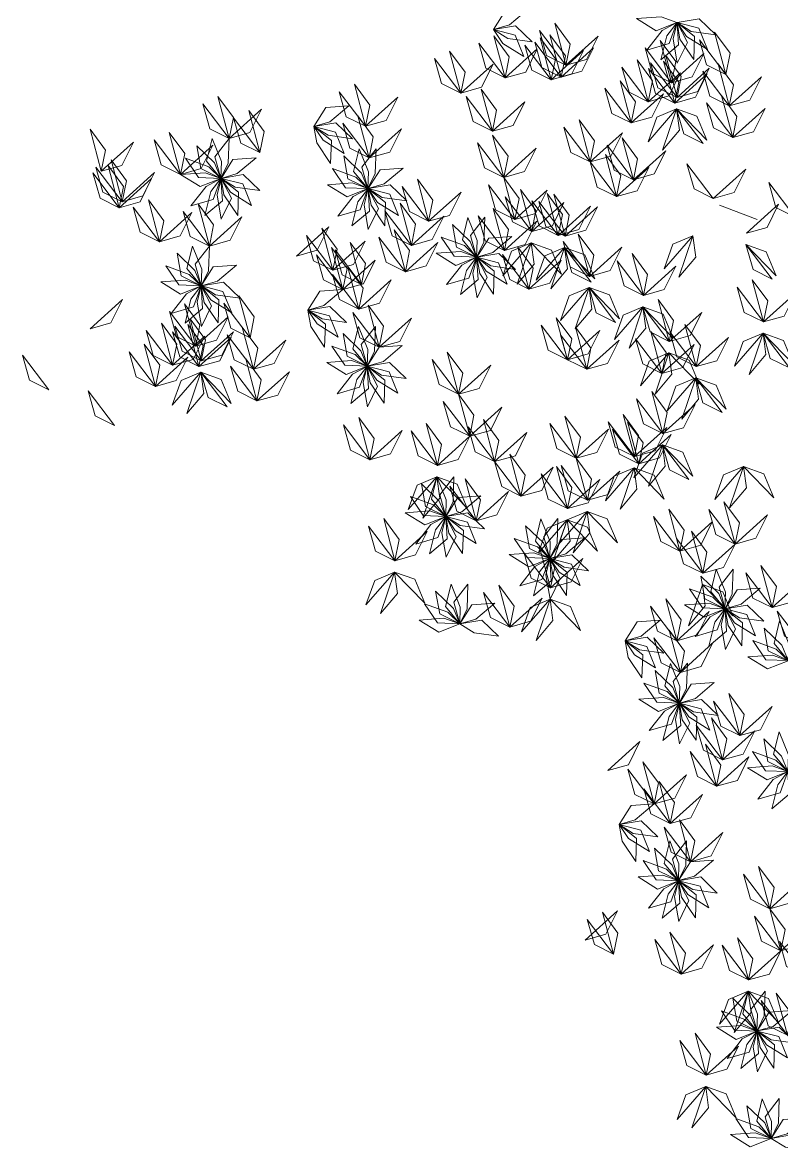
# Model space of a CAD drawing. Header units: inches. Extents: x 4350 to 28384, y -6772 to 993.
# Drawn here: x 18962.1 to 19066.7, y -921.8 to -766.5 of the extents above; entities that cross this region are included whole.
import ezdxf

# ---------------------------------------------------------------- set-up
doc = ezdxf.new("R2010")
doc.units = ezdxf.units.IN
doc.header["$MEASUREMENT"] = 0
doc.layers.add('ARREDAMENTO', color=2, linetype='Continuous', lineweight=18)

# ---------------------------------------------------------------- blocks, each defined once
blk = doc.blocks.new('jacaranda')
at = {"layer": 'ARREDAMENTO', "linetype": 'Continuous'}
blk.add_line((14143.35, 19385.5), (14138.17, 19383.51), dxfattribs=at)
at = {"layer": 'ARREDAMENTO', "lineweight": 0}
for points in [[(14169.67, 19412.52), (14172.28, 19410.33), (14174.49, 19409.68), (14172.84, 19412.29), (14169.67, 19412.52)], [(14143.88, 19408.96), (14147.25, 19409.43), (14149.21, 19410.65), (14146.17, 19411.16), (14143.88, 19408.96)], [(14145.03, 19406.93), (14147.92, 19408.74), (14149.21, 19410.65), (14146.23, 19409.88), (14145.03, 19406.93)], [(14146.9, 19405.55), (14148.81, 19408.37), (14149.22, 19410.64), (14146.8, 19408.73), (14146.9, 19405.55)], [(14149.18, 19405.04), (14149.77, 19408.4), (14149.22, 19410.64), (14147.79, 19407.91), (14149.18, 19405.04)], [(14151.46, 19405.51), (14150.64, 19408.82), (14149.22, 19410.64), (14149.03, 19407.56), (14151.46, 19405.51)], [(14154.8, 19411.19), (14151.4, 19411.43), (14149.23, 19410.64), (14152.1, 19409.51), (14154.8, 19411.19)], [(14153.36, 19406.86), (14151.26, 19409.55), (14149.23, 19410.64), (14150.3, 19407.75), (14153.36, 19406.86)], [(14164.52, 19404.76), (14163.94, 19407.67), (14166.06, 19410.56), (14164.52, 19404.76)], [(14169.15, 19407.99), (14172.53, 19408.46), (14174.49, 19409.68), (14171.45, 19410.19), (14169.15, 19407.99)], [(14142.5, 19403.51), (14141.92, 19406.41), (14144.05, 19409.3), (14142.5, 19403.51)], [(14164.52, 19404.76), (14161.67, 19405.57), (14160.07, 19408.78), (14164.52, 19404.76)], [(14164.52, 19404.76), (14167.18, 19406.09), (14168.15, 19409.54), (14164.52, 19404.76)], [(14165.18, 19403.14), (14164.59, 19406.05), (14166.72, 19408.94), (14165.18, 19403.14)], [(14166.55, 19402.76), (14165.96, 19405.66), (14168.09, 19408.55), (14166.55, 19402.76)], [(14170.3, 19405.96), (14173.19, 19407.77), (14174.49, 19409.67), (14171.5, 19408.91), (14170.3, 19405.96)], [(14172.91, 19403.02), (14172.33, 19405.93), (14174.45, 19408.82), (14172.91, 19403.02)], [(14142.5, 19403.51), (14145.16, 19404.83), (14146.13, 19408.28), (14142.5, 19403.51)], [(14149.98, 19402.36), (14149.4, 19405.27), (14151.52, 19408.16), (14149.98, 19402.36)], [(14149.98, 19402.36), (14152.64, 19403.68), (14153.61, 19407.14), (14149.98, 19402.36)], [(14165.18, 19403.14), (14162.33, 19403.95), (14160.73, 19407.16), (14165.18, 19403.14)], [(14165.18, 19403.14), (14167.83, 19404.46), (14168.81, 19407.92), (14165.18, 19403.14)], [(14166.55, 19402.76), (14169.2, 19404.08), (14170.18, 19407.53), (14166.55, 19402.76)], [(14172.91, 19403.02), (14170.06, 19403.83), (14168.46, 19407.04), (14172.91, 19403.02)], [(14172.91, 19403.02), (14175.57, 19404.34), (14176.54, 19407.8), (14172.91, 19403.02)], [(14149.98, 19402.36), (14147.13, 19403.17), (14145.53, 19406.38), (14149.98, 19402.36)], [(14149.22, 19400.32), (14148.63, 19403.23), (14150.76, 19406.12), (14149.22, 19400.32)], [(14149.54, 19399.54), (14148.95, 19402.45), (14151.08, 19405.34), (14149.54, 19399.54)], [(14153.18, 19399.72), (14152.59, 19402.63), (14154.72, 19405.52), (14153.18, 19399.72)], [(14166.55, 19402.76), (14163.69, 19403.56), (14162.09, 19406.78), (14166.55, 19402.76)], [(14178.99, 19400.92), (14178.41, 19403.82), (14180.54, 19406.71), (14178.99, 19400.92)], [(14178.99, 19400.92), (14181.65, 19402.24), (14182.62, 19405.69), (14178.99, 19400.92)], [(14142.02, 19399.16), (14141.44, 19402.06), (14143.57, 19404.95), (14142.02, 19399.16)], [(14142.02, 19399.16), (14144.68, 19400.48), (14145.65, 19403.93), (14142.02, 19399.16)], [(14149.22, 19400.32), (14146.37, 19401.13), (14144.77, 19404.34), (14149.22, 19400.32)], [(14149.22, 19400.32), (14151.87, 19401.64), (14152.85, 19405.09), (14149.22, 19400.32)], [(14149.54, 19399.54), (14152.19, 19400.86), (14153.17, 19404.32), (14149.54, 19399.54)], [(14153.18, 19399.72), (14155.83, 19401.04), (14156.81, 19404.5), (14153.18, 19399.72)], [(14178.99, 19400.92), (14176.14, 19401.72), (14174.54, 19404.93), (14178.99, 19400.92)], [(14142.02, 19399.16), (14139.17, 19399.96), (14137.57, 19403.18), (14142.02, 19399.16)], [(14149.54, 19399.54), (14146.68, 19400.35), (14145.08, 19403.56), (14149.54, 19399.54)], [(14153.18, 19399.72), (14150.33, 19400.53), (14148.73, 19403.74), (14153.18, 19399.72)], [(14155.53, 19396.81), (14154.95, 19399.72), (14157.07, 19402.61), (14155.53, 19396.81)], [(14155.53, 19396.81), (14152.68, 19397.62), (14151.08, 19400.83), (14155.53, 19396.81)], [(14155.53, 19396.81), (14158.19, 19398.13), (14159.16, 19401.59), (14155.53, 19396.81)], [(14174.65, 19395.68), (14174.07, 19398.58), (14176.2, 19401.47), (14174.65, 19395.68)], [(14192.12, 19396.35), (14191.53, 19399.25), (14193.66, 19402.14), (14192.12, 19396.35)], [(14192.12, 19396.35), (14194.77, 19397.67), (14195.75, 19401.12), (14192.12, 19396.35)], [(14141.55, 19394.8), (14140.96, 19397.71), (14143.09, 19400.6), (14141.55, 19394.8)], [(14141.55, 19394.8), (14144.2, 19396.13), (14145.18, 19399.58), (14141.55, 19394.8)], [(14174.65, 19395.68), (14171.8, 19396.48), (14170.2, 19399.7), (14174.65, 19395.68)], [(14174.65, 19395.68), (14177.31, 19397), (14178.28, 19400.45), (14174.65, 19395.68)], [(14192.12, 19396.35), (14189.27, 19397.15), (14187.67, 19400.37), (14192.12, 19396.35)], [(14194.42, 19399.17), (14197.03, 19396.98), (14199.24, 19396.34), (14197.59, 19398.94), (14194.42, 19399.17)], [(14210.92, 19394.67), (14210.33, 19397.58), (14212.46, 19400.47), (14210.92, 19394.67)], [(14210.92, 19394.67), (14213.57, 19395.99), (14214.55, 19399.44), (14210.92, 19394.67)], [(14141.55, 19394.8), (14138.69, 19395.61), (14137.09, 19398.82), (14141.55, 19394.8)], [(14149.27, 19398.75), (14146.48, 19397.76), (14145.1, 19394.45), (14149.27, 19398.75)], [(14145.64, 19393.98), (14148.29, 19395.3), (14149.27, 19398.75), (14145.64, 19393.98)], [(14149.27, 19398.75), (14148.88, 19395.81), (14151.2, 19393.07), (14149.27, 19398.75)], [(14149.27, 19398.75), (14152.01, 19397.61), (14153.21, 19394.23), (14149.27, 19398.75)], [(14191.64, 19392), (14191.06, 19394.9), (14193.18, 19397.79), (14191.64, 19392)], [(14206.67, 19392.73), (14206.08, 19395.63), (14208.21, 19398.52), (14206.67, 19392.73)], [(14210.92, 19394.67), (14208.06, 19395.48), (14206.46, 19398.69), (14210.92, 19394.67)], [(14161.18, 19391.44), (14160.6, 19394.34), (14162.72, 19397.23), (14161.18, 19391.44)], [(14161.18, 19391.44), (14163.83, 19392.76), (14164.81, 19396.21), (14161.18, 19391.44)], [(14191.64, 19392), (14188.79, 19392.8), (14187.19, 19396.01), (14191.64, 19392)], [(14191.64, 19392), (14194.29, 19393.32), (14195.27, 19396.77), (14191.64, 19392)], [(14193.9, 19394.64), (14197.28, 19395.12), (14199.24, 19396.33), (14196.2, 19396.85), (14193.9, 19394.64)], [(14195.05, 19392.62), (14197.94, 19394.42), (14199.24, 19396.33), (14196.25, 19395.56), (14195.05, 19392.62)], [(14196.93, 19391.23), (14198.83, 19394.06), (14199.24, 19396.33), (14196.82, 19394.41), (14196.93, 19391.23)], [(14206.67, 19392.73), (14209.32, 19394.05), (14210.3, 19397.5), (14206.67, 19392.73)], [(14155.23, 19388.97), (14154.65, 19391.88), (14156.78, 19394.77), (14155.23, 19388.97)], [(14161.18, 19391.44), (14158.33, 19392.24), (14156.73, 19395.46), (14161.18, 19391.44)], [(14173.09, 19389.31), (14172.5, 19392.22), (14174.63, 19395.11), (14173.09, 19389.31)], [(14210.92, 19394.67), (14211.04, 19391.26), (14212.04, 19389.19), (14212.87, 19392.16), (14210.92, 19394.67)], [(14213.25, 19394.65), (14211.97, 19391.49), (14212.04, 19389.18), (14214.01, 19391.56), (14213.25, 19394.65)], [(14217.62, 19389.72), (14217.03, 19392.62), (14219.16, 19395.51), (14217.62, 19389.72)], [(14217.62, 19389.72), (14220.27, 19391.04), (14221.25, 19394.49), (14217.62, 19389.72)], [(14228.52, 19390.15), (14227.93, 19393.06), (14230.06, 19395.95), (14228.52, 19390.15)], [(14155.23, 19388.97), (14152.38, 19389.78), (14150.78, 19392.99), (14155.23, 19388.97)], [(14155.23, 19388.97), (14157.89, 19390.29), (14158.86, 19393.75), (14155.23, 19388.97)], [(14173.09, 19389.31), (14170.23, 19390.12), (14168.63, 19393.33), (14173.09, 19389.31)], [(14173.09, 19389.31), (14175.74, 19390.63), (14176.72, 19394.09), (14173.09, 19389.31)], [(14190.66, 19393.25), (14190.78, 19389.84), (14191.79, 19387.77), (14192.62, 19390.74), (14190.66, 19393.25)], [(14192.99, 19393.23), (14191.72, 19390.07), (14191.79, 19387.77), (14193.76, 19390.14), (14192.99, 19393.23)], [(14215.37, 19393.68), (14212.92, 19391.32), (14212.04, 19389.18), (14214.81, 19390.55), (14215.37, 19393.68)], [(14217.62, 19389.72), (14214.76, 19390.52), (14213.16, 19393.74), (14217.62, 19389.72)], [(14228.52, 19390.15), (14225.67, 19390.96), (14224.07, 19394.17), (14228.52, 19390.15)], [(14157.55, 19386.66), (14156.96, 19389.57), (14159.09, 19392.46), (14157.55, 19386.66)], [(14157.55, 19386.66), (14160.2, 19387.98), (14161.18, 19391.44), (14157.55, 19386.66)], [(14195.12, 19392.27), (14192.66, 19389.9), (14191.79, 19387.76), (14194.56, 19389.13), (14195.12, 19392.27)], [(14207.21, 19392.02), (14209.82, 19389.83), (14212.03, 19389.18), (14210.38, 19391.79), (14207.21, 19392.02)], [(14216.91, 19391.94), (14213.71, 19390.77), (14212.05, 19389.18), (14215.13, 19389.31), (14216.91, 19391.94)], [(14225.63, 19385.95), (14225.05, 19388.85), (14227.18, 19391.74), (14225.63, 19385.95)], [(14144.22, 19386.42), (14141.36, 19387.22), (14139.76, 19390.44), (14144.22, 19386.42)], [(14144.22, 19386.42), (14146.87, 19387.74), (14147.85, 19391.19), (14144.22, 19386.42)], [(14157.55, 19386.66), (14154.7, 19387.47), (14153.1, 19390.68), (14157.55, 19386.66)], [(14186.95, 19390.6), (14189.56, 19388.41), (14191.78, 19387.77), (14190.13, 19390.37), (14186.95, 19390.6)], [(14196.66, 19390.52), (14193.46, 19389.36), (14191.79, 19387.76), (14194.88, 19387.89), (14196.66, 19390.52)], [(14217.62, 19389.72), (14214.22, 19389.96), (14212.05, 19389.17), (14214.91, 19388.04), (14217.62, 19389.72)], [(14225.63, 19385.95), (14222.78, 19386.75), (14221.18, 19389.97), (14225.63, 19385.95)], [(14226.04, 19385.14), (14225.46, 19388.05), (14227.58, 19390.94), (14226.04, 19385.14)], [(14225.63, 19385.95), (14228.29, 19387.27), (14229.27, 19390.72), (14225.63, 19385.95)], [(14226.04, 19385.14), (14228.69, 19386.46), (14229.67, 19389.92), (14226.04, 19385.14)], [(14132.95, 19383.84), (14135.6, 19385.16), (14136.58, 19388.61), (14132.95, 19383.84)], [(14171.54, 19383.52), (14170.96, 19386.42), (14173.09, 19389.31), (14171.54, 19383.52)], [(14171.54, 19383.52), (14174.2, 19384.84), (14175.17, 19388.29), (14171.54, 19383.52)], [(14183.43, 19383.28), (14182.84, 19386.18), (14184.97, 19389.07), (14183.43, 19383.28)], [(14186.44, 19386.07), (14189.82, 19386.55), (14191.78, 19387.76), (14188.73, 19388.28), (14186.44, 19386.07)], [(14197.36, 19388.3), (14193.96, 19388.54), (14191.79, 19387.76), (14194.66, 19386.62), (14197.36, 19388.3)], [(14206.69, 19387.49), (14210.07, 19387.96), (14212.03, 19389.18), (14208.99, 19389.69), (14206.69, 19387.49)], [(14207.84, 19385.46), (14210.73, 19387.27), (14212.03, 19389.18), (14209.04, 19388.41), (14207.84, 19385.46)], [(14209.72, 19384.08), (14211.62, 19386.9), (14212.03, 19389.17), (14209.61, 19387.26), (14209.72, 19384.08)], [(14211.99, 19383.57), (14212.58, 19386.93), (14212.03, 19389.17), (14210.6, 19386.44), (14211.99, 19383.57)], [(14214.27, 19384.04), (14213.45, 19387.35), (14212.04, 19389.17), (14211.84, 19386.09), (14214.27, 19384.04)], [(14216.17, 19385.39), (14214.07, 19388.08), (14212.04, 19389.17), (14213.12, 19386.28), (14216.17, 19385.39)], [(14226.04, 19385.14), (14223.19, 19385.95), (14221.59, 19389.16), (14226.04, 19385.14)], [(14164.64, 19381.22), (14164.06, 19384.13), (14166.19, 19387.02), (14164.64, 19381.22)], [(14165.58, 19381.31), (14164.99, 19384.22), (14167.12, 19387.11), (14165.58, 19381.31)], [(14171.54, 19383.52), (14168.69, 19384.32), (14167.09, 19387.54), (14171.54, 19383.52)], [(14169.24, 19381.85), (14168.65, 19384.75), (14170.78, 19387.64), (14169.24, 19381.85)], [(14183.43, 19383.28), (14180.57, 19384.08), (14178.97, 19387.29), (14183.43, 19383.28)], [(14183.43, 19383.28), (14186.08, 19384.6), (14187.06, 19388.05), (14183.43, 19383.28)], [(14187.59, 19384.04), (14190.48, 19385.85), (14191.78, 19387.76), (14188.79, 19386.99), (14187.59, 19384.04)], [(14189.46, 19382.66), (14191.37, 19385.48), (14191.78, 19387.75), (14189.36, 19385.84), (14189.46, 19382.66)], [(14191.74, 19382.15), (14192.33, 19385.51), (14191.78, 19387.75), (14190.35, 19385.02), (14191.74, 19382.15)], [(14194.02, 19382.62), (14193.2, 19385.93), (14191.78, 19387.75), (14191.59, 19384.67), (14194.02, 19382.62)], [(14195.92, 19383.98), (14193.82, 19386.66), (14191.79, 19387.75), (14192.86, 19384.86), (14195.92, 19383.98)], [(14139.67, 19381.62), (14136.82, 19382.42), (14135.22, 19385.64), (14139.67, 19381.62)], [(14164.64, 19381.22), (14161.79, 19382.03), (14160.19, 19385.24), (14164.64, 19381.22)], [(14165.58, 19381.31), (14162.73, 19382.12), (14161.13, 19385.33), (14165.58, 19381.31)], [(14164.64, 19381.22), (14167.3, 19382.54), (14168.27, 19386), (14164.64, 19381.22)], [(14169.24, 19381.85), (14166.39, 19382.65), (14164.79, 19385.87), (14169.24, 19381.85)], [(14165.58, 19381.31), (14168.23, 19382.64), (14169.21, 19386.09), (14165.58, 19381.31)], [(14169.24, 19381.85), (14171.89, 19383.17), (14172.87, 19386.62), (14169.24, 19381.85)], [(14185.81, 19379.94), (14185.23, 19382.85), (14187.36, 19385.74), (14185.81, 19379.94)], [(14213.63, 19379.85), (14213.05, 19382.76), (14215.18, 19385.65), (14213.63, 19379.85)], [(14220.5, 19380.45), (14219.91, 19383.35), (14222.04, 19386.24), (14220.5, 19380.45)], [(14220.5, 19380.45), (14223.15, 19381.77), (14224.13, 19385.22), (14220.5, 19380.45)], [(14173, 19379.25), (14172.42, 19382.15), (14174.54, 19385.04), (14173, 19379.25)], [(14173, 19379.25), (14175.66, 19380.57), (14176.63, 19384.02), (14173, 19379.25)], [(14175.7, 19383.82), (14175.82, 19380.41), (14176.82, 19378.33), (14177.65, 19381.3), (14175.7, 19383.82)], [(14178.03, 19383.8), (14176.75, 19380.64), (14176.82, 19378.33), (14178.79, 19380.71), (14178.03, 19383.8)], [(14185.81, 19379.94), (14182.96, 19380.75), (14181.36, 19383.96), (14185.81, 19379.94)], [(14185.81, 19379.94), (14188.47, 19381.26), (14189.45, 19384.72), (14185.81, 19379.94)], [(14213.63, 19379.85), (14210.78, 19380.66), (14209.18, 19383.87), (14213.63, 19379.85)], [(14213.63, 19379.85), (14216.29, 19381.17), (14217.26, 19384.62), (14213.63, 19379.85)], [(14220.5, 19380.45), (14217.64, 19381.25), (14216.05, 19384.47), (14220.5, 19380.45)], [(14173, 19379.25), (14170.15, 19380.05), (14168.55, 19383.27), (14173, 19379.25)], [(14180.15, 19382.83), (14177.7, 19380.46), (14176.83, 19378.33), (14179.59, 19379.7), (14180.15, 19382.83)], [(14186.63, 19376.32), (14186.05, 19379.22), (14188.18, 19382.11), (14186.63, 19376.32)], [(14196.61, 19376.51), (14196.03, 19379.42), (14198.15, 19382.31), (14196.61, 19376.51)], [(14201.65, 19378.47), (14198.79, 19379.28), (14197.19, 19382.49), (14201.65, 19378.47)], [(14147.04, 19381.24), (14146.65, 19378.3), (14148.97, 19375.56), (14147.04, 19381.24)], [(14147.04, 19381.24), (14149.78, 19380.1), (14150.98, 19376.72), (14147.04, 19381.24)], [(14161.28, 19375.68), (14160.69, 19378.59), (14162.82, 19381.48), (14161.28, 19375.68)], [(14161.28, 19375.68), (14160.69, 19378.59), (14162.82, 19381.48), (14161.28, 19375.68)], [(14171.99, 19381.17), (14174.6, 19378.98), (14176.81, 19378.33), (14175.16, 19380.94), (14171.99, 19381.17)], [(14181.69, 19381.09), (14178.49, 19379.92), (14176.83, 19378.32), (14179.91, 19378.45), (14181.69, 19381.09)], [(14186.63, 19376.32), (14189.29, 19377.64), (14190.27, 19381.09), (14186.63, 19376.32)], [(14196.61, 19376.51), (14193.76, 19377.32), (14192.16, 19380.53), (14196.61, 19376.51)], [(14196.61, 19376.51), (14199.27, 19377.83), (14200.24, 19381.29), (14196.61, 19376.51)], [(14139.72, 19380.05), (14136.93, 19379.05), (14135.55, 19375.74), (14139.72, 19380.05)], [(14136.09, 19375.28), (14138.75, 19376.6), (14139.72, 19380.05), (14136.09, 19375.28)], [(14161.28, 19375.68), (14158.43, 19376.49), (14156.83, 19379.7), (14161.28, 19375.68)], [(14161.28, 19375.68), (14158.43, 19376.49), (14156.83, 19379.7), (14161.28, 19375.68)], [(14164.7, 19379.66), (14161.9, 19378.66), (14160.52, 19375.35), (14164.7, 19379.66)], [(14161.06, 19374.88), (14163.72, 19376.2), (14164.7, 19379.66), (14161.06, 19374.88)], [(14161.28, 19375.68), (14163.93, 19377.01), (14164.91, 19380.46), (14161.28, 19375.68)], [(14161.28, 19375.68), (14163.93, 19377.01), (14164.91, 19380.46), (14161.28, 19375.68)], [(14164.7, 19379.66), (14164.31, 19376.72), (14166.62, 19373.98), (14164.7, 19379.66)], [(14164.7, 19379.66), (14167.43, 19378.52), (14168.64, 19375.14), (14164.7, 19379.66)], [(14169.29, 19380.28), (14166.5, 19379.29), (14165.12, 19375.97), (14169.29, 19380.28)], [(14169.29, 19380.28), (14168.9, 19377.34), (14171.22, 19374.6), (14169.29, 19380.28)], [(14169.61, 19373.91), (14169.03, 19376.82), (14171.15, 19379.71), (14169.61, 19373.91)], [(14169.29, 19380.28), (14172.03, 19379.14), (14173.23, 19375.76), (14169.29, 19380.28)], [(14182.4, 19378.86), (14179, 19379.1), (14176.83, 19378.32), (14179.69, 19377.19), (14182.4, 19378.86)], [(14186.63, 19376.32), (14183.78, 19377.12), (14182.18, 19380.34), (14186.63, 19376.32)], [(14192.7, 19374.57), (14192.12, 19377.47), (14194.25, 19380.36), (14192.7, 19374.57)], [(14192.7, 19374.57), (14195.36, 19375.89), (14196.33, 19379.34), (14192.7, 19374.57)], [(14195.25, 19373.87), (14194.67, 19376.77), (14196.8, 19379.66), (14195.25, 19373.87)], [(14213.63, 19379.85), (14213.75, 19376.44), (14214.76, 19374.37), (14215.59, 19377.34), (14213.63, 19379.85)], [(14215.96, 19379.83), (14214.69, 19376.67), (14214.76, 19374.36), (14216.73, 19376.74), (14215.96, 19379.83)], [(14153.85, 19373.04), (14153.27, 19375.95), (14155.4, 19378.84), (14153.85, 19373.04)], [(14153.85, 19373.04), (14156.51, 19374.37), (14157.48, 19377.82), (14153.85, 19373.04)], [(14169.61, 19373.91), (14166.76, 19374.72), (14165.16, 19377.93), (14169.61, 19373.91)], [(14169.61, 19373.91), (14172.26, 19375.24), (14173.24, 19378.69), (14169.61, 19373.91)], [(14171.47, 19376.64), (14174.85, 19377.11), (14176.81, 19378.33), (14173.77, 19378.84), (14171.47, 19376.64)], [(14172.62, 19374.61), (14175.51, 19376.41), (14176.81, 19378.32), (14173.82, 19377.56), (14172.62, 19374.61)], [(14174.5, 19373.22), (14176.4, 19376.05), (14176.81, 19378.32), (14174.39, 19376.4), (14174.5, 19373.22)], [(14176.77, 19372.72), (14177.36, 19376.08), (14176.81, 19378.32), (14175.38, 19375.58), (14176.77, 19372.72)], [(14179.06, 19373.19), (14178.23, 19376.49), (14176.82, 19378.32), (14176.62, 19375.24), (14179.06, 19373.19)], [(14180.95, 19374.54), (14178.85, 19377.23), (14176.82, 19378.32), (14177.9, 19375.42), (14180.95, 19374.54)], [(14195.25, 19373.87), (14192.4, 19374.67), (14190.8, 19377.89), (14195.25, 19373.87)], [(14195.25, 19373.87), (14197.91, 19375.19), (14198.89, 19378.64), (14195.25, 19373.87)], [(14218.08, 19378.87), (14215.63, 19376.5), (14214.76, 19374.36), (14217.52, 19375.73), (14218.08, 19378.87)], [(14153.85, 19373.04), (14151, 19373.85), (14149.4, 19377.06), (14153.85, 19373.04)], [(14193.04, 19371.16), (14192.45, 19374.07), (14194.58, 19376.96), (14193.04, 19371.16)], [(14193.04, 19371.16), (14195.69, 19372.49), (14196.67, 19375.94), (14193.04, 19371.16)], [(14209.92, 19377.2), (14212.53, 19375.01), (14214.75, 19374.37), (14213.1, 19376.97), (14209.92, 19377.2)], [(14219.63, 19377.12), (14216.43, 19375.95), (14214.76, 19374.36), (14217.84, 19374.49), (14219.63, 19377.12)], [(14137.31, 19369.4), (14136.73, 19372.3), (14138.86, 19375.19), (14137.31, 19369.4)], [(14193.04, 19371.16), (14190.19, 19371.97), (14188.59, 19375.18), (14193.04, 19371.16)], [(14209.41, 19372.67), (14212.78, 19373.14), (14214.74, 19374.36), (14211.7, 19374.87), (14209.41, 19372.67)], [(14210.56, 19370.64), (14213.45, 19372.45), (14214.74, 19374.36), (14211.76, 19373.59), (14210.56, 19370.64)], [(14212.43, 19369.26), (14214.34, 19372.08), (14214.75, 19374.35), (14212.33, 19372.44), (14212.43, 19369.26)], [(14214.71, 19368.75), (14215.3, 19372.11), (14214.75, 19374.35), (14213.32, 19371.62), (14214.71, 19368.75)], [(14216.99, 19369.22), (14216.17, 19372.53), (14214.75, 19374.35), (14214.56, 19371.27), (14216.99, 19369.22)], [(14220.33, 19374.9), (14216.93, 19375.14), (14214.76, 19374.35), (14217.63, 19373.22), (14220.33, 19374.9)], [(14218.89, 19370.57), (14216.79, 19373.26), (14214.76, 19374.35), (14215.83, 19371.46), (14218.89, 19370.57)], [(14137.31, 19369.4), (14134.46, 19370.21), (14132.86, 19373.42), (14137.31, 19369.4)], [(14137.31, 19369.4), (14139.97, 19370.72), (14140.94, 19374.17), (14137.31, 19369.4)], [(14161.33, 19374.12), (14158.54, 19373.12), (14157.16, 19369.81), (14161.33, 19374.12)], [(14157.7, 19369.34), (14160.35, 19370.66), (14161.33, 19374.12), (14157.7, 19369.34)], [(14161.33, 19374.12), (14160.94, 19371.18), (14163.26, 19368.44), (14161.33, 19374.12)], [(14161.33, 19374.12), (14164.07, 19372.98), (14165.27, 19369.6), (14161.33, 19374.12)], [(14195.25, 19373.87), (14197.87, 19371.68), (14200.08, 19371.03), (14198.43, 19373.64), (14195.25, 19373.87)], [(14208.03, 19367.22), (14207.45, 19370.12), (14209.58, 19373.01), (14208.03, 19367.22)], [(14150.28, 19366.7), (14149.69, 19369.61), (14151.82, 19372.5), (14150.28, 19366.7)], [(14153.91, 19371.48), (14151.11, 19370.48), (14149.73, 19367.17), (14153.91, 19371.48)], [(14150.28, 19366.7), (14152.93, 19368.02), (14153.91, 19371.48), (14150.28, 19366.7)], [(14153.91, 19371.48), (14153.52, 19368.54), (14155.83, 19365.8), (14153.91, 19371.48)], [(14153.91, 19371.48), (14156.64, 19370.34), (14157.85, 19366.96), (14153.91, 19371.48)], [(14190.23, 19365.91), (14189.65, 19368.81), (14191.78, 19371.7), (14190.23, 19365.91)], [(14194.74, 19369.34), (14198.12, 19369.81), (14200.08, 19371.03), (14197.04, 19371.54), (14194.74, 19369.34)], [(14208.03, 19367.22), (14210.69, 19368.54), (14211.66, 19371.99), (14208.03, 19367.22)], [(14215.51, 19366.07), (14214.93, 19368.98), (14217.05, 19371.87), (14215.51, 19366.07)], [(14230.05, 19368.47), (14227.2, 19369.28), (14225.6, 19372.49), (14230.05, 19368.47)], [(14150.28, 19366.7), (14147.42, 19367.51), (14145.82, 19370.72), (14150.28, 19366.7)], [(14164.31, 19364.19), (14163.73, 19367.09), (14165.85, 19369.98), (14164.31, 19364.19)], [(14190.23, 19365.91), (14187.38, 19366.71), (14185.78, 19369.92), (14190.23, 19365.91)], [(14190.23, 19365.91), (14192.89, 19367.23), (14193.86, 19370.68), (14190.23, 19365.91)], [(14195.89, 19367.31), (14198.78, 19369.12), (14200.08, 19371.02), (14197.09, 19370.26), (14195.89, 19367.31)], [(14197.76, 19365.92), (14199.67, 19368.75), (14200.08, 19371.02), (14197.66, 19369.1), (14197.76, 19365.92)], [(14215.51, 19366.07), (14212.66, 19366.88), (14211.06, 19370.09), (14215.51, 19366.07)], [(14214.75, 19364.03), (14214.16, 19366.94), (14216.29, 19369.83), (14214.75, 19364.03)], [(14215.51, 19366.07), (14218.17, 19367.39), (14219.14, 19370.85), (14215.51, 19366.07)], [(14146.58, 19363.25), (14145.99, 19366.16), (14148.12, 19369.05), (14146.58, 19363.25)], [(14151.29, 19362.3), (14150.71, 19365.2), (14152.83, 19368.09), (14151.29, 19362.3)], [(14164.31, 19364.19), (14161.46, 19365), (14159.86, 19368.21), (14164.31, 19364.19)], [(14161.66, 19362.87), (14161.07, 19365.77), (14163.2, 19368.66), (14161.66, 19362.87)], [(14164.31, 19364.19), (14166.96, 19365.51), (14167.94, 19368.96), (14164.31, 19364.19)], [(14190.77, 19368.78), (14190.89, 19365.38), (14191.89, 19363.3), (14192.72, 19366.27), (14190.77, 19368.78)], [(14193.1, 19368.77), (14191.82, 19365.61), (14191.9, 19363.3), (14193.86, 19365.68), (14193.1, 19368.77)], [(14207.55, 19362.87), (14206.97, 19365.77), (14209.1, 19368.66), (14207.55, 19362.87)], [(14214.75, 19364.03), (14211.9, 19364.84), (14210.3, 19368.05), (14214.75, 19364.03)], [(14215.07, 19363.25), (14214.48, 19366.16), (14216.61, 19369.05), (14215.07, 19363.25)], [(14214.75, 19364.03), (14217.4, 19365.35), (14218.38, 19368.8), (14214.75, 19364.03)], [(14218.71, 19363.43), (14218.12, 19366.34), (14220.25, 19369.23), (14218.71, 19363.43)], [(14218.71, 19363.43), (14221.36, 19364.76), (14222.34, 19368.21), (14218.71, 19363.43)], [(14137.37, 19367.83), (14134.57, 19366.84), (14133.19, 19363.52), (14137.37, 19367.83)], [(14133.73, 19363.06), (14136.39, 19364.38), (14137.37, 19367.83), (14133.73, 19363.06)], [(14137.37, 19367.83), (14136.98, 19364.89), (14139.29, 19362.15), (14137.37, 19367.83)], [(14137.37, 19367.83), (14140.1, 19366.69), (14141.31, 19363.31), (14137.37, 19367.83)], [(14146.58, 19363.25), (14143.72, 19364.06), (14142.13, 19367.27), (14146.58, 19363.25)], [(14146.58, 19363.25), (14149.23, 19364.57), (14150.21, 19368.02), (14146.58, 19363.25)], [(14151.29, 19362.3), (14153.94, 19363.62), (14154.92, 19367.07), (14151.29, 19362.3)], [(14161.66, 19362.87), (14158.8, 19363.67), (14157.2, 19366.89), (14161.66, 19362.87)], [(14161.66, 19362.87), (14164.31, 19364.19), (14165.29, 19367.64), (14161.66, 19362.87)], [(14195.22, 19367.8), (14192.77, 19365.43), (14191.9, 19363.3), (14194.66, 19364.67), (14195.22, 19367.8)], [(14207.55, 19362.87), (14204.7, 19363.67), (14203.1, 19366.89), (14207.55, 19362.87)], [(14207.55, 19362.87), (14210.21, 19364.19), (14211.19, 19367.64), (14207.55, 19362.87)], [(14215.07, 19363.25), (14212.21, 19364.06), (14210.61, 19367.27), (14215.07, 19363.25)], [(14218.71, 19363.43), (14215.86, 19364.24), (14214.26, 19367.45), (14218.71, 19363.43)], [(14215.07, 19363.25), (14217.72, 19364.57), (14218.7, 19368.03), (14215.07, 19363.25)], [(14150.33, 19365.14), (14147.54, 19364.14), (14146.15, 19360.83), (14150.33, 19365.14)], [(14151.29, 19362.3), (14148.44, 19363.1), (14146.84, 19366.31), (14151.29, 19362.3)], [(14150.33, 19365.14), (14149.94, 19362.2), (14152.25, 19359.46), (14150.33, 19365.14)], [(14150.33, 19365.14), (14153.06, 19364), (14154.27, 19360.61), (14150.33, 19365.14)], [(14179.32, 19359.44), (14178.74, 19362.34), (14180.87, 19365.23), (14179.32, 19359.44)], [(14187.06, 19366.14), (14189.67, 19363.94), (14191.89, 19363.3), (14190.23, 19365.91), (14187.06, 19366.14)], [(14196.77, 19366.06), (14193.56, 19364.89), (14191.9, 19363.29), (14194.98, 19363.42), (14196.77, 19366.06)], [(14221.06, 19360.52), (14220.48, 19363.43), (14222.61, 19366.32), (14221.06, 19360.52)], [(14221.06, 19360.52), (14223.72, 19361.84), (14224.69, 19365.3), (14221.06, 19360.52)], [(14179.32, 19359.44), (14176.47, 19360.25), (14174.87, 19363.46), (14179.32, 19359.44)], [(14179.32, 19359.44), (14181.98, 19360.76), (14182.96, 19364.21), (14179.32, 19359.44)], [(14186.55, 19361.6), (14189.92, 19362.08), (14191.88, 19363.29), (14188.84, 19363.81), (14186.55, 19361.6)], [(14197.47, 19363.83), (14194.07, 19364.07), (14191.9, 19363.29), (14194.77, 19362.15), (14197.47, 19363.83)], [(14207.08, 19358.52), (14206.49, 19361.42), (14208.62, 19364.31), (14207.08, 19358.52)], [(14221.06, 19360.52), (14218.21, 19361.33), (14216.61, 19364.54), (14221.06, 19360.52)], [(14235.74, 19360.06), (14238.39, 19361.38), (14239.37, 19364.83), (14235.74, 19360.06)], [(14187.69, 19359.58), (14190.58, 19361.38), (14191.88, 19363.29), (14188.89, 19362.52), (14187.69, 19359.58)], [(14189.57, 19358.19), (14191.47, 19361.02), (14191.88, 19363.29), (14189.47, 19361.37), (14189.57, 19358.19)], [(14191.84, 19357.69), (14192.44, 19361.05), (14191.89, 19363.29), (14190.46, 19360.55), (14191.84, 19357.69)], [(14194.13, 19358.15), (14193.3, 19361.46), (14191.89, 19363.28), (14191.7, 19360.21), (14194.13, 19358.15)], [(14196.02, 19359.51), (14193.93, 19362.19), (14191.89, 19363.28), (14192.97, 19360.39), (14196.02, 19359.51)], [(14207.08, 19358.52), (14204.22, 19359.32), (14202.62, 19362.53), (14207.08, 19358.52)], [(14207.08, 19358.52), (14209.73, 19359.84), (14210.71, 19363.29), (14207.08, 19358.52)], [(14214.8, 19362.46), (14212.01, 19361.47), (14210.63, 19358.16), (14214.8, 19362.46)], [(14211.17, 19357.69), (14213.82, 19359.01), (14214.8, 19362.46), (14211.17, 19357.69)], [(14214.8, 19362.46), (14214.41, 19359.53), (14216.73, 19356.78), (14214.8, 19362.46)], [(14214.8, 19362.46), (14217.54, 19361.32), (14218.74, 19357.94), (14214.8, 19362.46)], [(14146.63, 19361.68), (14143.84, 19360.69), (14142.46, 19357.38), (14146.63, 19361.68)], [(14143, 19356.91), (14145.65, 19358.23), (14146.63, 19361.68), (14143, 19356.91)], [(14146.63, 19361.68), (14146.24, 19358.74), (14148.56, 19356), (14146.63, 19361.68)], [(14146.63, 19361.68), (14149.37, 19360.54), (14150.57, 19357.16), (14146.63, 19361.68)], [(14151.17, 19354.02), (14150.59, 19356.93), (14152.71, 19359.82), (14151.17, 19354.02)], [(14151.17, 19354.02), (14153.83, 19355.34), (14154.8, 19358.8), (14151.17, 19354.02)], [(14177.78, 19353.64), (14177.2, 19356.55), (14179.32, 19359.44), (14177.78, 19353.64)], [(14226.71, 19355.15), (14229.37, 19356.47), (14230.34, 19359.92), (14226.71, 19355.15)], [(14151.17, 19354.02), (14148.32, 19354.83), (14146.72, 19358.04), (14151.17, 19354.02)], [(14177.78, 19353.64), (14174.93, 19354.45), (14173.33, 19357.66), (14177.78, 19353.64)], [(14177.78, 19353.64), (14180.44, 19354.96), (14181.41, 19358.42), (14177.78, 19353.64)], [(14154.48, 19349.85), (14153.9, 19352.76), (14156.02, 19355.65), (14154.48, 19349.85)], [(14155.09, 19350.84), (14154.51, 19353.75), (14156.63, 19356.64), (14155.09, 19350.84)], [(14155.09, 19350.84), (14157.74, 19352.16), (14158.72, 19355.62), (14155.09, 19350.84)], [(14163.1, 19350.62), (14162.52, 19353.53), (14164.65, 19356.42), (14163.1, 19350.62)], [(14174.34, 19350.16), (14173.76, 19353.07), (14175.89, 19355.96), (14174.34, 19350.16)], [(14191.53, 19350.42), (14190.95, 19353.33), (14193.07, 19356.22), (14191.53, 19350.42)], [(14155.09, 19350.84), (14152.24, 19351.65), (14150.64, 19354.86), (14155.09, 19350.84)], [(14154.48, 19349.85), (14157.13, 19351.18), (14158.11, 19354.63), (14154.48, 19349.85)], [(14163.1, 19350.62), (14160.25, 19351.43), (14158.65, 19354.64), (14163.1, 19350.62)], [(14163.1, 19350.62), (14165.76, 19351.94), (14166.74, 19355.39), (14163.1, 19350.62)], [(14174.34, 19350.16), (14171.49, 19350.97), (14169.89, 19354.18), (14174.34, 19350.16)], [(14174.34, 19350.16), (14177, 19351.48), (14177.98, 19354.94), (14174.34, 19350.16)], [(14182.23, 19349.62), (14181.65, 19352.53), (14183.78, 19355.42), (14182.23, 19349.62)], [(14182.23, 19349.62), (14184.89, 19350.94), (14185.86, 19354.4), (14182.23, 19349.62)], [(14191.53, 19350.42), (14188.68, 19351.23), (14187.08, 19354.44), (14191.53, 19350.42)], [(14191.53, 19350.42), (14194.18, 19351.74), (14195.16, 19355.2), (14191.53, 19350.42)], [(14154.48, 19349.85), (14151.63, 19350.66), (14150.03, 19353.87), (14154.48, 19349.85)], [(14182.23, 19349.62), (14179.38, 19350.43), (14177.78, 19353.64), (14182.23, 19349.62)], [(14151.22, 19352.45), (14148.43, 19351.46), (14147.05, 19348.15), (14151.22, 19352.45)], [(14147.59, 19347.68), (14150.25, 19349), (14151.22, 19352.45), (14147.59, 19347.68)], [(14151.22, 19352.45), (14150.83, 19349.52), (14153.15, 19346.77), (14151.22, 19352.45)], [(14151.22, 19352.45), (14153.96, 19351.31), (14155.17, 19347.93), (14151.22, 19352.45)], [(14170.71, 19345.39), (14170.13, 19348.29), (14172.26, 19351.18), (14170.71, 19345.39)], [(14140.06, 19349.47), (14137.27, 19348.47), (14135.89, 19345.16), (14140.06, 19349.47)], [(14140.06, 19349.47), (14139.67, 19346.53), (14141.99, 19343.79), (14140.06, 19349.47)], [(14140.06, 19349.47), (14142.8, 19348.32), (14144, 19344.94), (14140.06, 19349.47)], [(14161.56, 19344.82), (14160.98, 19347.73), (14163.1, 19350.62), (14161.56, 19344.82)], [(14161.56, 19344.82), (14164.22, 19346.14), (14165.19, 19349.6), (14161.56, 19344.82)], [(14164.3, 19343.68), (14163.71, 19346.59), (14165.84, 19349.48), (14164.3, 19343.68)], [(14170.71, 19345.39), (14167.86, 19346.19), (14166.26, 19349.41), (14170.71, 19345.39)], [(14170.71, 19345.39), (14173.37, 19346.71), (14174.34, 19350.16), (14170.71, 19345.39)], [(14155.14, 19349.28), (14152.35, 19348.28), (14150.97, 19344.97), (14155.14, 19349.28)], [(14155.14, 19349.28), (14154.75, 19346.34), (14157.07, 19343.6), (14155.14, 19349.28)], [(14155.14, 19349.28), (14157.88, 19348.14), (14159.08, 19344.76), (14155.14, 19349.28)], [(14161.56, 19344.82), (14158.71, 19345.63), (14157.11, 19348.84), (14161.56, 19344.82)], [(14164.3, 19343.68), (14166.95, 19345), (14167.93, 19348.46), (14164.3, 19343.68)], [(14182.29, 19348.06), (14179.49, 19347.06), (14178.11, 19343.75), (14182.29, 19348.06)], [(14179.96, 19348.08), (14180.07, 19344.67), (14181.08, 19342.59), (14181.91, 19345.56), (14179.96, 19348.08)], [(14182.29, 19348.06), (14181.01, 19344.9), (14181.08, 19342.59), (14183.05, 19344.97), (14182.29, 19348.06)], [(14182.29, 19348.06), (14181.9, 19345.12), (14184.21, 19342.38), (14182.29, 19348.06)], [(14182.29, 19348.06), (14185.02, 19346.92), (14186.23, 19343.54), (14182.29, 19348.06)], [(14164.3, 19343.68), (14161.45, 19344.49), (14159.85, 19347.7), (14164.3, 19343.68)], [(14176.88, 19342), (14176.29, 19344.9), (14178.42, 19347.79), (14176.88, 19342)], [(14176.88, 19342), (14179.53, 19343.32), (14180.51, 19346.77), (14176.88, 19342)], [(14184.41, 19347.09), (14181.96, 19344.72), (14181.08, 19342.59), (14183.85, 19343.96), (14184.41, 19347.09)], [(14176.88, 19342), (14174.03, 19342.8), (14172.43, 19346.02), (14176.88, 19342)], [(14176.25, 19345.43), (14178.86, 19343.23), (14181.07, 19342.59), (14179.42, 19345.2), (14176.25, 19345.43)], [(14185.95, 19345.35), (14182.75, 19344.18), (14181.09, 19342.58), (14184.17, 19342.71), (14185.95, 19345.35)], [(14141.22, 19338.79), (14140.63, 19341.7), (14142.76, 19344.59), (14141.22, 19338.79)], [(14141.22, 19338.79), (14143.87, 19340.11), (14144.85, 19343.57), (14141.22, 19338.79)], [(14148.81, 19337.82), (14148.23, 19340.73), (14150.35, 19343.62), (14148.81, 19337.82)], [(14161.61, 19343.26), (14158.82, 19342.26), (14157.44, 19338.95), (14161.61, 19343.26)], [(14161.61, 19343.26), (14161.22, 19340.32), (14163.54, 19337.58), (14161.61, 19343.26)], [(14161.61, 19343.26), (14164.35, 19342.12), (14165.56, 19338.74), (14161.61, 19343.26)], [(14186.66, 19343.12), (14183.26, 19343.36), (14181.08, 19342.58), (14183.95, 19341.44), (14186.66, 19343.12)], [(14141.22, 19338.79), (14138.37, 19339.6), (14136.77, 19342.81), (14141.22, 19338.79)], [(14148.81, 19337.82), (14145.96, 19338.63), (14144.36, 19341.84), (14148.81, 19337.82)], [(14148.81, 19337.82), (14151.47, 19339.14), (14152.44, 19342.59), (14148.81, 19337.82)], [(14164.35, 19342.12), (14161.56, 19341.12), (14160.18, 19337.81), (14164.35, 19342.12)], [(14164.35, 19342.12), (14163.96, 19339.18), (14166.28, 19336.44), (14164.35, 19342.12)], [(14164.35, 19342.12), (14167.09, 19340.97), (14168.29, 19337.59), (14164.35, 19342.12)], [(14165.63, 19342.3), (14165.75, 19338.89), (14166.75, 19336.81), (14167.58, 19339.79), (14165.63, 19342.3)], [(14167.96, 19342.28), (14166.69, 19339.12), (14166.76, 19336.81), (14168.72, 19339.19), (14167.96, 19342.28)], [(14175.73, 19340.89), (14179.11, 19341.37), (14181.07, 19342.59), (14178.03, 19343.1), (14175.73, 19340.89)], [(14176.88, 19338.87), (14179.77, 19340.67), (14181.07, 19342.58), (14178.08, 19341.81), (14176.88, 19338.87)], [(14178.76, 19337.48), (14180.66, 19340.31), (14181.07, 19342.58), (14178.65, 19340.66), (14178.76, 19337.48)], [(14181.03, 19336.98), (14181.62, 19340.34), (14181.07, 19342.58), (14179.64, 19339.84), (14181.03, 19336.98)], [(14183.31, 19337.44), (14182.49, 19340.75), (14181.08, 19342.57), (14180.88, 19339.5), (14183.31, 19337.44)], [(14185.21, 19338.8), (14183.11, 19341.49), (14181.08, 19342.58), (14182.15, 19339.68), (14185.21, 19338.8)], [(14188.08, 19336.5), (14187.49, 19339.41), (14189.62, 19342.3), (14188.08, 19336.5)], [(14145.67, 19334.77), (14145.09, 19337.68), (14147.21, 19340.57), (14145.67, 19334.77)], [(14170.08, 19341.31), (14167.63, 19338.95), (14166.76, 19336.81), (14169.52, 19338.18), (14170.08, 19341.31)], [(14188.08, 19336.5), (14185.22, 19337.31), (14183.62, 19340.52), (14188.08, 19336.5)], [(14188.08, 19336.5), (14190.73, 19337.82), (14191.71, 19341.28), (14188.08, 19336.5)], [(14145.67, 19334.77), (14142.82, 19335.58), (14141.22, 19338.79), (14145.67, 19334.77)], [(14145.67, 19334.77), (14148.32, 19336.09), (14149.3, 19339.55), (14145.67, 19334.77)], [(14161.92, 19339.65), (14164.53, 19337.46), (14166.75, 19336.81), (14165.09, 19339.42), (14161.92, 19339.65)], [(14166.65, 19332.77), (14166.07, 19335.67), (14168.2, 19338.56), (14166.65, 19332.77)], [(14171.63, 19339.57), (14168.43, 19338.4), (14166.76, 19336.81), (14169.84, 19336.94), (14171.63, 19339.57)], [(14161.41, 19335.12), (14164.78, 19335.59), (14166.74, 19336.81), (14163.7, 19337.32), (14161.41, 19335.12)], [(14166.65, 19332.77), (14169.31, 19334.09), (14170.28, 19337.54), (14166.65, 19332.77)], [(14172.33, 19337.35), (14168.93, 19337.58), (14166.76, 19336.8), (14169.63, 19335.67), (14172.33, 19337.35)], [(14136.12, 19330.04), (14135.53, 19332.94), (14137.66, 19335.83), (14136.12, 19330.04)], [(14166.65, 19332.77), (14163.8, 19333.58), (14162.2, 19336.79), (14166.65, 19332.77)], [(14162.56, 19333.09), (14165.45, 19334.9), (14166.74, 19336.8), (14163.76, 19336.04), (14162.56, 19333.09)], [(14164.43, 19331.7), (14166.34, 19334.53), (14166.75, 19336.8), (14164.33, 19334.88), (14164.43, 19331.7)], [(14166.71, 19331.2), (14167.3, 19334.56), (14166.75, 19336.8), (14165.32, 19334.06), (14166.71, 19331.2)], [(14168.99, 19331.67), (14168.17, 19334.97), (14166.75, 19336.8), (14166.56, 19333.72), (14168.99, 19331.67)], [(14170.89, 19333.02), (14168.79, 19335.71), (14166.76, 19336.8), (14167.83, 19333.91), (14170.89, 19333.02)], [(14136.12, 19330.04), (14133.26, 19330.84), (14131.66, 19334.05), (14136.12, 19330.04)], [(14136.12, 19330.04), (14138.77, 19331.36), (14139.75, 19334.81), (14136.12, 19330.04)], [(14141.48, 19335.35), (14141.6, 19331.95), (14142.6, 19329.87), (14143.43, 19332.84), (14141.48, 19335.35)], [(14143.81, 19335.34), (14142.53, 19332.18), (14142.61, 19329.87), (14144.57, 19332.25), (14143.81, 19335.34)], [(14145.93, 19334.37), (14143.48, 19332), (14142.61, 19329.87), (14145.37, 19331.24), (14145.93, 19334.37)], [(14188.13, 19334.93), (14185.34, 19333.94), (14183.95, 19330.63), (14188.13, 19334.93)], [(14188.13, 19334.93), (14187.74, 19332), (14190.05, 19329.25), (14188.13, 19334.93)], [(14188.13, 19334.93), (14190.86, 19333.79), (14192.07, 19330.41), (14188.13, 19334.93)], [(14137.77, 19332.7), (14140.38, 19330.51), (14142.59, 19329.87), (14140.94, 19332.47), (14137.77, 19332.7)], [(14145.72, 19333.21), (14142.93, 19332.21), (14141.55, 19328.9), (14145.72, 19333.21)], [(14147.48, 19332.63), (14144.27, 19331.46), (14142.61, 19329.86), (14145.69, 19329.99), (14147.48, 19332.63)], [(14145.72, 19333.21), (14145.33, 19330.27), (14147.65, 19327.53), (14145.72, 19333.21)], [(14172.23, 19327.34), (14171.65, 19330.25), (14173.78, 19333.14), (14172.23, 19327.34)], [(14178.02, 19333.28), (14178.14, 19329.88), (14179.14, 19327.8), (14179.97, 19330.77), (14178.02, 19333.28)], [(14180.35, 19333.26), (14179.07, 19330.1), (14179.14, 19327.8), (14181.11, 19330.17), (14180.35, 19333.26)], [(14182.47, 19332.3), (14180.02, 19329.93), (14179.15, 19327.8), (14181.91, 19329.17), (14182.47, 19332.3)], [(14149.24, 19325.47), (14148.66, 19328.37), (14150.78, 19331.26), (14149.24, 19325.47)], [(14166.71, 19331.2), (14163.91, 19330.21), (14162.53, 19326.89), (14166.71, 19331.2)], [(14166.71, 19331.2), (14166.32, 19328.26), (14168.63, 19325.52), (14166.71, 19331.2)], [(14166.71, 19331.2), (14169.44, 19330.06), (14170.65, 19326.68), (14166.71, 19331.2)], [(14172.23, 19327.34), (14169.38, 19328.15), (14167.78, 19331.36), (14172.23, 19327.34)], [(14172.23, 19327.34), (14174.89, 19328.66), (14175.86, 19332.11), (14172.23, 19327.34)], [(14131.78, 19324.8), (14134.43, 19326.12), (14135.41, 19329.57), (14131.78, 19324.8)], [(14137.26, 19328.17), (14140.63, 19328.65), (14142.59, 19329.86), (14139.55, 19330.38), (14137.26, 19328.17)], [(14138.4, 19326.15), (14141.29, 19327.95), (14142.59, 19329.86), (14139.6, 19329.09), (14138.4, 19326.15)], [(14140.28, 19324.76), (14142.18, 19327.59), (14142.59, 19329.86), (14140.18, 19327.94), (14140.28, 19324.76)], [(14142.55, 19324.26), (14143.15, 19327.61), (14142.6, 19329.85), (14141.17, 19327.12), (14142.55, 19324.26)], [(14144.84, 19324.72), (14144.01, 19328.03), (14142.6, 19329.85), (14142.41, 19326.78), (14144.84, 19324.72)], [(14146.73, 19326.08), (14144.64, 19328.76), (14142.6, 19329.85), (14143.68, 19326.96), (14146.73, 19326.08)], [(14148.18, 19330.4), (14144.78, 19330.64), (14142.61, 19329.86), (14145.48, 19328.72), (14148.18, 19330.4)], [(14149.24, 19325.47), (14146.39, 19326.27), (14144.79, 19329.49), (14149.24, 19325.47)], [(14149.24, 19325.47), (14151.9, 19326.79), (14152.87, 19330.24), (14149.24, 19325.47)], [(14174.31, 19330.63), (14176.92, 19328.44), (14179.13, 19327.8), (14177.48, 19330.4), (14174.31, 19330.63)], [(14184.02, 19330.55), (14180.81, 19329.39), (14179.15, 19327.79), (14182.23, 19327.92), (14184.02, 19330.55)], [(14135.1, 19328.2), (14133.82, 19325.04), (14133.89, 19322.73), (14135.86, 19325.11), (14135.1, 19328.2)], [(14151.54, 19328.29), (14154.15, 19326.1), (14156.37, 19325.46), (14154.71, 19328.06), (14151.54, 19328.29)], [(14173.79, 19326.1), (14177.17, 19326.58), (14179.13, 19327.79), (14176.09, 19328.31), (14173.79, 19326.1)], [(14184.72, 19328.33), (14181.32, 19328.57), (14179.15, 19327.79), (14182.02, 19326.65), (14184.72, 19328.33)], [(14137.22, 19327.23), (14134.77, 19324.87), (14133.9, 19322.73), (14136.66, 19324.1), (14137.22, 19327.23)], [(14148.76, 19321.12), (14148.18, 19324.02), (14150.31, 19326.91), (14148.76, 19321.12)], [(14138.76, 19325.49), (14135.56, 19324.32), (14133.9, 19322.73), (14136.98, 19322.85), (14138.76, 19325.49)], [(14148.76, 19321.12), (14145.91, 19321.92), (14144.31, 19325.13), (14148.76, 19321.12)], [(14148.76, 19321.12), (14151.42, 19322.44), (14152.39, 19325.89), (14148.76, 19321.12)], [(14151.03, 19323.76), (14154.4, 19324.24), (14156.36, 19325.45), (14153.32, 19325.97), (14151.03, 19323.76)], [(14152.17, 19321.74), (14155.07, 19323.54), (14156.36, 19325.45), (14153.37, 19324.68), (14152.17, 19321.74)], [(14154.05, 19320.35), (14155.95, 19323.18), (14156.36, 19325.45), (14153.95, 19323.53), (14154.05, 19320.35)], [(14139.47, 19323.27), (14136.07, 19323.5), (14133.9, 19322.72), (14136.76, 19321.59), (14139.47, 19323.27)], [(14147.79, 19322.37), (14147.91, 19318.96), (14148.91, 19316.89), (14149.74, 19319.86), (14147.79, 19322.37)], [(14150.12, 19322.35), (14148.84, 19319.19), (14148.91, 19316.89), (14150.88, 19319.26), (14150.12, 19322.35)], [(14152.24, 19321.39), (14149.79, 19319.02), (14148.92, 19316.88), (14151.68, 19318.25), (14152.24, 19321.39)], [(14144.08, 19319.72), (14146.69, 19317.53), (14148.9, 19316.89), (14147.25, 19319.49), (14144.08, 19319.72)], [(14153.78, 19319.64), (14150.58, 19318.48), (14148.92, 19316.88), (14152, 19317.01), (14153.78, 19319.64)], [(14140.55, 19312.4), (14139.96, 19315.3), (14142.09, 19318.19), (14140.55, 19312.4)], [(14140.55, 19312.4), (14143.2, 19313.72), (14144.18, 19317.17), (14140.55, 19312.4)], [(14143.56, 19315.19), (14146.94, 19315.67), (14148.9, 19316.88), (14145.86, 19317.4), (14143.56, 19315.19)], [(14144.71, 19313.16), (14147.6, 19314.97), (14148.9, 19316.88), (14145.91, 19316.11), (14144.71, 19313.16)], [(14146.59, 19311.78), (14148.49, 19314.6), (14148.9, 19316.87), (14146.48, 19314.96), (14146.59, 19311.78)], [(14148.86, 19311.27), (14149.45, 19314.63), (14148.9, 19316.87), (14147.47, 19314.14), (14148.86, 19311.27)], [(14151.15, 19311.74), (14150.32, 19315.05), (14148.91, 19316.87), (14148.71, 19313.79), (14151.15, 19311.74)], [(14153.04, 19313.1), (14150.94, 19315.78), (14148.91, 19316.87), (14149.99, 19313.98), (14153.04, 19313.1)], [(14154.49, 19317.42), (14151.09, 19317.66), (14148.92, 19316.88), (14151.78, 19315.74), (14154.49, 19317.42)], [(14140.55, 19312.4), (14137.7, 19313.2), (14136.1, 19316.41), (14140.55, 19312.4)], [(14142.94, 19309.06), (14142.35, 19311.97), (14144.48, 19314.86), (14142.94, 19309.06)], [(14142.94, 19309.06), (14145.59, 19310.38), (14146.57, 19313.83), (14142.94, 19309.06)], [(14135.15, 19312.92), (14133.87, 19309.76), (14133.95, 19307.45), (14135.91, 19309.83), (14135.15, 19312.92)], [(14142.94, 19309.06), (14140.09, 19309.87), (14138.49, 19313.08), (14142.94, 19309.06)], [(14137.27, 19311.95), (14134.82, 19309.58), (14133.95, 19307.45), (14136.71, 19308.82), (14137.27, 19311.95)], [(14143.76, 19305.44), (14143.17, 19308.34), (14145.3, 19311.23), (14143.76, 19305.44)], [(14158.77, 19307.59), (14155.92, 19308.4), (14154.32, 19311.61), (14158.77, 19307.59)], [(14138.82, 19310.21), (14135.61, 19309.04), (14133.95, 19307.44), (14137.03, 19307.57), (14138.82, 19310.21)], [(14143.76, 19305.44), (14140.9, 19306.24), (14139.31, 19309.46), (14143.76, 19305.44)], [(14143.76, 19305.44), (14146.41, 19306.76), (14147.39, 19310.21), (14143.76, 19305.44)], [(14136.18, 19302.31), (14135.35, 19305.61), (14133.94, 19307.44), (14133.75, 19304.36), (14136.18, 19302.31)], [(14138.07, 19303.66), (14135.98, 19306.35), (14133.94, 19307.44), (14135.02, 19304.54), (14138.07, 19303.66)], [(14139.52, 19307.98), (14136.12, 19308.22), (14133.95, 19307.44), (14136.82, 19306.31), (14139.52, 19307.98)], [(14152.38, 19302.99), (14151.79, 19305.89), (14153.92, 19308.78), (14152.38, 19302.99)], [(14152.38, 19302.99), (14155.03, 19304.31), (14156.01, 19307.76), (14152.38, 19302.99)], [(14152.38, 19302.99), (14149.53, 19303.79), (14147.93, 19307.01), (14152.38, 19302.99)], [(14150.16, 19300.28), (14149.58, 19303.19), (14151.7, 19306.08), (14150.16, 19300.28)], [(14150.16, 19300.28), (14152.82, 19301.61), (14153.79, 19305.06), (14150.16, 19300.28)], [(14150.16, 19300.28), (14147.31, 19301.09), (14145.71, 19304.3), (14150.16, 19300.28)], [(14152.38, 19302.99), (14154.99, 19300.8), (14157.2, 19300.15), (14155.55, 19302.76), (14152.38, 19302.99)], [(14147.36, 19295.03), (14146.77, 19297.93), (14148.9, 19300.82), (14147.36, 19295.03)], [(14147.36, 19295.03), (14150.01, 19296.35), (14150.99, 19299.8), (14147.36, 19295.03)], [(14151.86, 19298.46), (14155.24, 19298.93), (14157.2, 19300.15), (14154.16, 19300.66), (14151.86, 19298.46)], [(14153.01, 19296.43), (14155.9, 19298.24), (14157.2, 19300.14), (14154.21, 19299.38), (14153.01, 19296.43)], [(14154.89, 19295.04), (14156.79, 19297.87), (14157.2, 19300.14), (14154.78, 19298.22), (14154.89, 19295.04)], [(14147.36, 19295.03), (14144.5, 19295.83), (14142.9, 19299.04), (14147.36, 19295.03)], [(14147.89, 19297.9), (14148.01, 19294.5), (14149.02, 19292.42), (14149.85, 19295.39), (14147.89, 19297.9)], [(14150.22, 19297.89), (14148.95, 19294.73), (14149.02, 19292.42), (14150.99, 19294.8), (14150.22, 19297.89)], [(14152.34, 19296.92), (14149.89, 19294.55), (14149.02, 19292.42), (14151.78, 19293.79), (14152.34, 19296.92)], [(14144.18, 19295.26), (14146.79, 19293.06), (14149.01, 19292.42), (14147.36, 19295.03), (14144.18, 19295.26)], [(14153.89, 19295.18), (14150.69, 19294.01), (14149.02, 19292.41), (14152.1, 19292.54), (14153.89, 19295.18)], [(14136.45, 19288.56), (14135.86, 19291.46), (14137.99, 19294.35), (14136.45, 19288.56)], [(14136.45, 19288.56), (14133.59, 19289.37), (14132, 19292.58), (14136.45, 19288.56)], [(14136.45, 19288.56), (14139.1, 19289.88), (14140.08, 19293.33), (14136.45, 19288.56)], [(14143.67, 19290.72), (14147.04, 19291.2), (14149, 19292.41), (14145.96, 19292.93), (14143.67, 19290.72)], [(14144.82, 19288.7), (14147.71, 19290.5), (14149, 19292.41), (14146.02, 19291.64), (14144.82, 19288.7)], [(14146.69, 19287.31), (14148.6, 19290.14), (14149.01, 19292.41), (14146.59, 19290.49), (14146.69, 19287.31)], [(14148.97, 19286.81), (14149.56, 19290.17), (14149.01, 19292.41), (14147.58, 19289.67), (14148.97, 19286.81)], [(14151.25, 19287.27), (14150.43, 19290.58), (14149.01, 19292.4), (14148.82, 19289.33), (14151.25, 19287.27)], [(14154.59, 19292.95), (14151.19, 19293.19), (14149.02, 19292.41), (14151.89, 19291.27), (14154.59, 19292.95)], [(14153.15, 19288.63), (14151.05, 19291.31), (14149.02, 19292.4), (14150.09, 19289.51), (14153.15, 19288.63)], [(14134.9, 19282.76), (14134.32, 19285.67), (14136.45, 19288.56), (14134.9, 19282.76)], [(14134.9, 19282.76), (14137.56, 19284.08), (14138.54, 19287.54), (14134.9, 19282.76)], [(14157.95, 19282.29), (14157.37, 19285.2), (14159.49, 19288.09), (14157.95, 19282.29)], [(14161.86, 19284.24), (14159.01, 19285.04), (14157.41, 19288.26), (14161.86, 19284.24)], [(14134.9, 19282.76), (14132.05, 19283.57), (14130.45, 19286.78), (14134.9, 19282.76)], [(14157.95, 19282.29), (14160.6, 19283.61), (14161.58, 19287.07), (14157.95, 19282.29)], [(14139.36, 19278.74), (14138.77, 19281.65), (14140.9, 19284.54), (14139.36, 19278.74)], [(14148.65, 19279.54), (14148.07, 19282.45), (14150.2, 19285.34), (14148.65, 19279.54)], [(14148.65, 19279.54), (14151.31, 19280.86), (14152.28, 19284.32), (14148.65, 19279.54)], [(14131.47, 19279.28), (14134.12, 19280.6), (14135.1, 19284.06), (14131.47, 19279.28)], [(14139.36, 19278.74), (14136.5, 19279.55), (14134.9, 19282.76), (14139.36, 19278.74)], [(14139.36, 19278.74), (14142.01, 19280.06), (14142.99, 19283.52), (14139.36, 19278.74)], [(14148.65, 19279.54), (14145.8, 19280.35), (14144.2, 19283.56), (14148.65, 19279.54)], [(14134, 19271.12), (14133.42, 19274.02), (14135.54, 19276.91), (14134, 19271.12)], [(14139.41, 19277.18), (14136.62, 19276.18), (14135.24, 19272.87), (14139.41, 19277.18)], [(14137.08, 19277.2), (14137.2, 19273.79), (14138.2, 19271.71), (14139.03, 19274.68), (14137.08, 19277.2)], [(14139.41, 19277.18), (14138.13, 19274.02), (14138.21, 19271.71), (14140.17, 19274.09), (14139.41, 19277.18)], [(14139.41, 19277.18), (14139.02, 19274.24), (14141.34, 19271.5), (14139.41, 19277.18)], [(14139.41, 19277.18), (14142.15, 19276.04), (14143.35, 19272.66), (14139.41, 19277.18)], [(14134, 19271.12), (14136.66, 19272.44), (14137.63, 19275.89), (14134, 19271.12)], [(14141.53, 19276.21), (14139.08, 19273.84), (14138.21, 19271.71), (14140.97, 19273.08), (14141.53, 19276.21)], [(14133.37, 19274.55), (14135.98, 19272.35), (14138.19, 19271.71), (14136.54, 19274.32), (14133.37, 19274.55)], [(14143.08, 19274.47), (14139.87, 19273.3), (14138.21, 19271.7), (14141.29, 19271.83), (14143.08, 19274.47)], [(14132.86, 19270.01), (14136.23, 19270.49), (14138.19, 19271.71), (14135.15, 19272.22), (14132.86, 19270.01)], [(14134, 19267.99), (14136.89, 19269.79), (14138.19, 19271.7), (14135.2, 19270.93), (14134, 19267.99)], [(14135.88, 19266.6), (14137.78, 19269.43), (14138.19, 19271.7), (14135.78, 19269.78), (14135.88, 19266.6)], [(14138.15, 19266.1), (14138.75, 19269.46), (14138.2, 19271.7), (14136.77, 19268.96), (14138.15, 19266.1)], [(14140.44, 19266.56), (14139.61, 19269.87), (14138.2, 19271.69), (14138.01, 19268.62), (14140.44, 19266.56)], [(14142.33, 19267.92), (14140.24, 19270.61), (14138.2, 19271.7), (14139.28, 19268.8), (14142.33, 19267.92)], [(14143.78, 19272.24), (14140.38, 19272.48), (14138.21, 19271.7), (14141.08, 19270.56), (14143.78, 19272.24)], [(14145.2, 19265.62), (14144.61, 19268.53), (14146.74, 19271.42), (14145.2, 19265.62)], [(14145.2, 19265.62), (14147.85, 19266.94), (14148.83, 19270.4), (14145.2, 19265.62)], [(14145.2, 19265.62), (14142.35, 19266.43), (14140.75, 19269.64), (14145.2, 19265.62)], [(14145.25, 19264.05), (14142.46, 19263.06), (14141.08, 19259.75), (14145.25, 19264.05)], [(14145.25, 19264.05), (14144.86, 19261.12), (14147.18, 19258.37), (14145.25, 19264.05)], [(14145.25, 19264.05), (14147.99, 19262.91), (14149.19, 19259.53), (14145.25, 19264.05)], [(14135.14, 19262.4), (14135.26, 19259), (14136.26, 19256.92), (14137.09, 19259.89), (14135.14, 19262.4)], [(14137.47, 19262.38), (14136.2, 19259.22), (14136.27, 19256.92), (14138.23, 19259.29), (14137.47, 19262.38)], [(14139.59, 19261.42), (14137.14, 19259.05), (14136.27, 19256.92), (14139.03, 19258.29), (14139.59, 19261.42)], [(14131.43, 19259.75), (14134.04, 19257.56), (14136.26, 19256.92), (14134.6, 19259.52), (14131.43, 19259.75)], [(14141.14, 19259.67), (14137.94, 19258.51), (14136.27, 19256.91), (14139.35, 19257.04), (14141.14, 19259.67)], [(14130.92, 19255.22), (14134.29, 19255.7), (14136.25, 19256.91), (14133.21, 19257.43), (14130.92, 19255.22)], [(14141.84, 19257.45), (14138.44, 19257.69), (14136.27, 19256.91), (14139.14, 19255.77), (14141.84, 19257.45)]]:
    blk.add_lwpolyline(points, dxfattribs=at)

msp = doc.modelspace()

# ---------------------------------------------------------------- block references
at = {"xscale": -1}
msp.add_blockref('jacaranda', (33201.49, -20177.1), dxfattribs=at)

doc.saveas('drawing.dxf')
